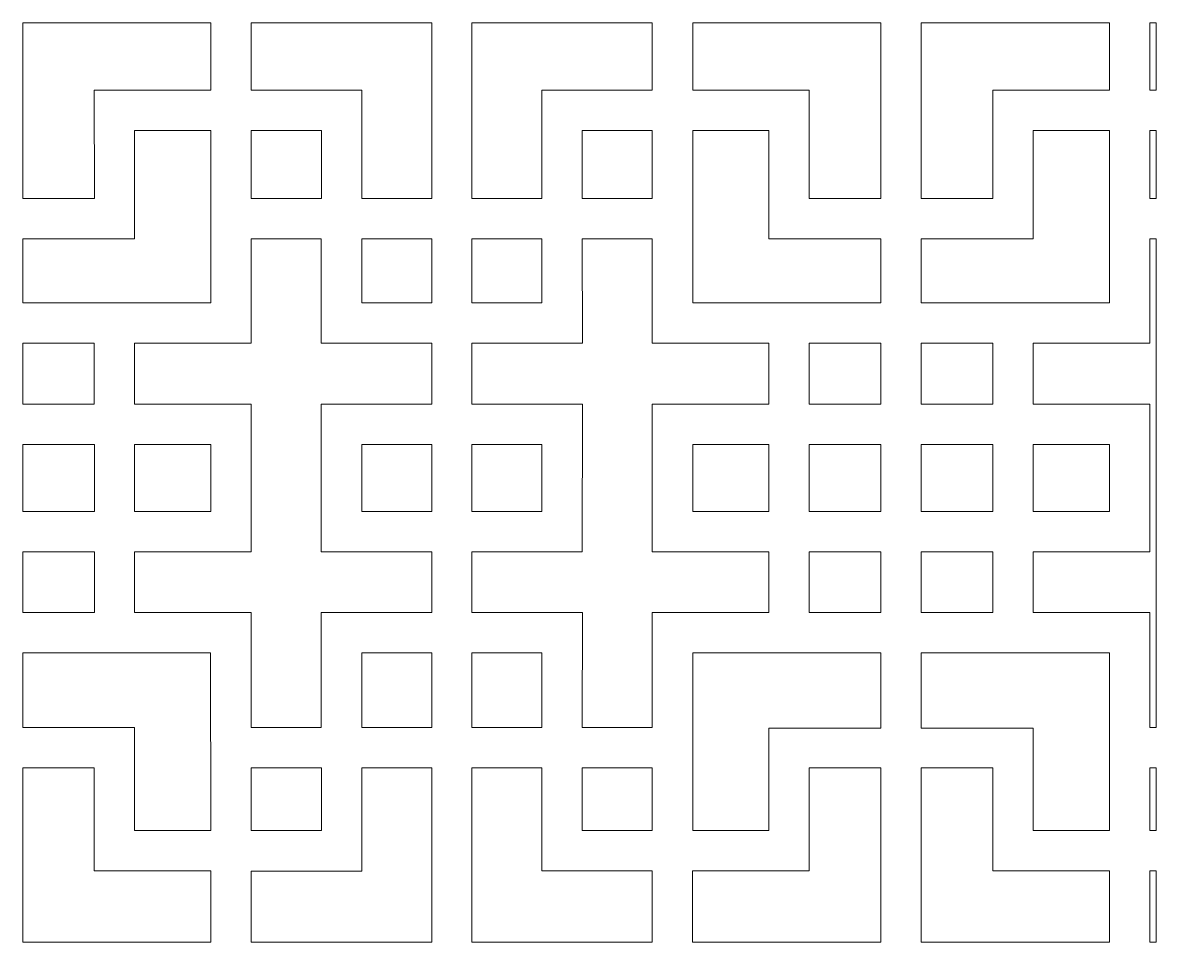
# Model space of a CAD drawing. Header units: centimetres. Extents: x -193 to 324, y -200 to 64.
# Drawn here: x 1.3 to 51.9, y -152.9 to -111.8 of the extents above; entities that cross this region are included whole.
import ezdxf

# ---------------------------------------------------------------- set-up
doc = ezdxf.new("R2010")
doc.units = ezdxf.units.CM
doc.header["$MEASUREMENT"] = 0
doc.layers.add('layer 1', color=7, linetype='Continuous')

msp = doc.modelspace()

# ---------------------------------------------------------------- linework, layer by layer
at = {"layer": 'layer 1', "color": 114, "lineweight": 9}
for points, knots in [([(1.30942, -119.68414), (1.30942, -119.68414), (4.50942, -119.68414), (4.50942, -119.68414), (4.50942, -119.68414), (4.50942, -119.68414), (4.50693, -114.83914), (4.50693, -114.83914), (4.50693, -114.83914), (4.50693, -114.83914), (9.71192, -114.83914), (9.71192, -114.83914), (9.71192, -114.83914), (9.71192, -114.83914), (9.71192, -111.82914), (9.71192, -111.82914), (9.71192, -111.82914), (9.71192, -111.82914), (1.30942, -111.82914), (1.30942, -111.82914), (1.30942, -111.82914), (1.30942, -111.82914), (1.30942, -119.68414), (1.30942, -119.68414)], [0, 0, 0, 0, 0.14285714, 0.14285714, 0.14285714, 0.14285714, 0.28571429, 0.28571429, 0.28571429, 0.28571429, 0.42857143, 0.42857143, 0.42857143, 0.42857143, 0.57142857, 0.57142857, 0.57142857, 0.57142857, 0.71428571, 0.71428571, 0.71428571, 0.71428571, 1, 1, 1, 1]), ([(16.44692, -114.83914), (16.44692, -114.83914), (16.44692, -119.68414), (16.44692, -119.68414), (16.44692, -119.68414), (16.44692, -119.68414), (19.57692, -119.68414), (19.57692, -119.68414), (19.57692, -119.68414), (19.57692, -119.68414), (19.57692, -111.82914), (19.57692, -111.82914), (19.57692, -111.82914), (19.57692, -111.82914), (11.51442, -111.82914), (11.51442, -111.82914), (11.51442, -111.82914), (11.51442, -111.82914), (11.51442, -114.83914), (11.51442, -114.83914), (11.51442, -114.83914), (11.51442, -114.83914), (16.44692, -114.83914), (16.44692, -114.83914)], [0, 0, 0, 0, 0.14285714, 0.14285714, 0.14285714, 0.14285714, 0.28571429, 0.28571429, 0.28571429, 0.28571429, 0.42857143, 0.42857143, 0.42857143, 0.42857143, 0.57142857, 0.57142857, 0.57142857, 0.57142857, 0.71428571, 0.71428571, 0.71428571, 0.71428571, 1, 1, 1, 1]), ([(21.35692, -111.82914), (21.35692, -111.82914), (21.35692, -119.68414), (21.35692, -119.68414), (21.35692, -119.68414), (21.35692, -119.68414), (24.48943, -119.68414), (24.48943, -119.68414), (24.48943, -119.68414), (24.48943, -119.68414), (24.48692, -114.83914), (24.48692, -114.83914), (24.48692, -114.83914), (24.48692, -114.83914), (29.41942, -114.83914), (29.41942, -114.83914), (29.41942, -114.83914), (29.41942, -114.83914), (29.41942, -111.82914), (29.41942, -111.82914), (29.41942, -111.82914), (29.41942, -111.82914), (21.35692, -111.82914), (21.35692, -111.82914)], [0, 0, 0, 0, 0.14285714, 0.14285714, 0.14285714, 0.14285714, 0.28571429, 0.28571429, 0.28571429, 0.28571429, 0.42857143, 0.42857143, 0.42857143, 0.42857143, 0.57142857, 0.57142857, 0.57142857, 0.57142857, 0.71428571, 0.71428571, 0.71428571, 0.71428571, 1, 1, 1, 1]), ([(39.62442, -111.82914), (39.62442, -111.82914), (39.62442, -119.68414), (39.62442, -119.68414), (39.62442, -119.68414), (39.62442, -119.68414), (36.42442, -119.68414), (36.42442, -119.68414), (36.42442, -119.68414), (36.42442, -119.68414), (36.42692, -114.83914), (36.42692, -114.83914), (36.42692, -114.83914), (36.42692, -114.83914), (31.22192, -114.83914), (31.22192, -114.83914), (31.22192, -114.83914), (31.22192, -114.83914), (31.22192, -111.82914), (31.22192, -111.82914), (31.22192, -111.82914), (31.22192, -111.82914), (39.62442, -111.82914), (39.62442, -111.82914)], [0, 0, 0, 0, 0.14285714, 0.14285714, 0.14285714, 0.14285714, 0.28571429, 0.28571429, 0.28571429, 0.28571429, 0.42857143, 0.42857143, 0.42857143, 0.42857143, 0.57142857, 0.57142857, 0.57142857, 0.57142857, 0.71428571, 0.71428571, 0.71428571, 0.71428571, 1, 1, 1, 1]), ([(41.42398, -111.82914), (41.42398, -111.82914), (41.42398, -119.68414), (41.42398, -119.68414), (41.42398, -119.68414), (41.42398, -119.68414), (44.62398, -119.68414), (44.62398, -119.68414), (44.62398, -119.68414), (44.62398, -119.68414), (44.62148, -114.83914), (44.62148, -114.83914), (44.62148, -114.83914), (44.62148, -114.83914), (49.82648, -114.83914), (49.82648, -114.83914), (49.82648, -114.83914), (49.82648, -114.83914), (49.82648, -111.82914), (49.82648, -111.82914), (49.82648, -111.82914), (49.82648, -111.82914), (41.42398, -111.82914), (41.42398, -111.82914)], [0, 0, 0, 0, 0.14285714, 0.14285714, 0.14285714, 0.14285714, 0.28571429, 0.28571429, 0.28571429, 0.28571429, 0.42857143, 0.42857143, 0.42857143, 0.42857143, 0.57142857, 0.57142857, 0.57142857, 0.57142857, 0.71428571, 0.71428571, 0.71428571, 0.71428571, 1, 1, 1, 1]), ([(51.92243, -114.83909), (51.92243, -114.83909), (51.62898, -114.83914), (51.62898, -114.83914), (51.62898, -114.83914), (51.62898, -114.83914), (51.62898, -111.82914), (51.62898, -111.82914), (51.62898, -111.82914), (51.62898, -111.82914), (51.92243, -111.82914), (51.92243, -111.82914), (51.92243, -111.82914), (51.92243, -111.82914), (51.92243, -114.83909), (51.92243, -114.83909)], [0, 0, 0, 0, 0.2, 0.2, 0.2, 0.2, 0.4, 0.4, 0.4, 0.4, 0.6, 0.6, 0.6, 0.6, 1, 1, 1, 1]), ([(6.30942, -121.48664), (6.30942, -121.48664), (1.30942, -121.48542), (1.30942, -121.48542), (1.30942, -121.48542), (1.30942, -121.48542), (1.30942, -124.34164), (1.30942, -124.34164), (1.30942, -124.34164), (1.30942, -124.34164), (9.70652, -124.34164), (9.70652, -124.34164), (9.70652, -124.34164), (9.70652, -124.34164), (9.71192, -116.63914), (9.71192, -116.63914), (9.71192, -116.63914), (9.71192, -116.63914), (6.30942, -116.63914), (6.30942, -116.63914), (6.30942, -116.63914), (6.30942, -116.63914), (6.30942, -121.48664), (6.30942, -121.48664)], [0, 0, 0, 0, 0.14285714, 0.14285714, 0.14285714, 0.14285714, 0.28571429, 0.28571429, 0.28571429, 0.28571429, 0.42857143, 0.42857143, 0.42857143, 0.42857143, 0.57142857, 0.57142857, 0.57142857, 0.57142857, 0.71428571, 0.71428571, 0.71428571, 0.71428571, 1, 1, 1, 1]), ([(11.51442, -119.68664), (11.51442, -119.68664), (14.64692, -119.68664), (14.64692, -119.68664), (14.64692, -119.68664), (14.64692, -119.68664), (14.64692, -116.63914), (14.64692, -116.63914), (14.64692, -116.63914), (14.64692, -116.63914), (11.51442, -116.63914), (11.51442, -116.63914), (11.51442, -116.63914), (11.51442, -116.63914), (11.51442, -119.68664), (11.51442, -119.68664)], [0, 0, 0, 0, 0.2, 0.2, 0.2, 0.2, 0.4, 0.4, 0.4, 0.4, 0.6, 0.6, 0.6, 0.6, 1, 1, 1, 1]), ([(26.28692, -119.68664), (26.28692, -119.68664), (29.41942, -119.68664), (29.41942, -119.68664), (29.41942, -119.68664), (29.41942, -119.68664), (29.41942, -116.63914), (29.41942, -116.63914), (29.41942, -116.63914), (29.41942, -116.63914), (26.28692, -116.63914), (26.28692, -116.63914), (26.28692, -116.63914), (26.28692, -116.63914), (26.28692, -119.68664), (26.28692, -119.68664)], [0, 0, 0, 0, 0.2, 0.2, 0.2, 0.2, 0.4, 0.4, 0.4, 0.4, 0.6, 0.6, 0.6, 0.6, 1, 1, 1, 1]), ([(34.62442, -121.48664), (34.62442, -121.48664), (39.62442, -121.48164), (39.62442, -121.48164), (39.62442, -121.48164), (39.62442, -121.48164), (39.62442, -124.34164), (39.62442, -124.34164), (39.62442, -124.34164), (39.62442, -124.34164), (31.22192, -124.34164), (31.22192, -124.34164), (31.22192, -124.34164), (31.22192, -124.34164), (31.22192, -116.63914), (31.22192, -116.63914), (31.22192, -116.63914), (31.22192, -116.63914), (34.62442, -116.63914), (34.62442, -116.63914), (34.62442, -116.63914), (34.62442, -116.63914), (34.62442, -121.48664), (34.62442, -121.48664)], [0, 0, 0, 0, 0.14285714, 0.14285714, 0.14285714, 0.14285714, 0.28571429, 0.28571429, 0.28571429, 0.28571429, 0.42857143, 0.42857143, 0.42857143, 0.42857143, 0.57142857, 0.57142857, 0.57142857, 0.57142857, 0.71428571, 0.71428571, 0.71428571, 0.71428571, 1, 1, 1, 1]), ([(46.42398, -121.48664), (46.42398, -121.48664), (41.42398, -121.48164), (41.42398, -121.48164), (41.42398, -121.48164), (41.42398, -121.48164), (41.42398, -124.34164), (41.42398, -124.34164), (41.42398, -124.34164), (41.42398, -124.34164), (49.82648, -124.34164), (49.82648, -124.34164), (49.82648, -124.34164), (49.82648, -124.34164), (49.82648, -116.63914), (49.82648, -116.63914), (49.82648, -116.63914), (49.82648, -116.63914), (46.42398, -116.63914), (46.42398, -116.63914), (46.42398, -116.63914), (46.42398, -116.63914), (46.42398, -121.48664), (46.42398, -121.48664)], [0, 0, 0, 0, 0.14285714, 0.14285714, 0.14285714, 0.14285714, 0.28571429, 0.28571429, 0.28571429, 0.28571429, 0.42857143, 0.42857143, 0.42857143, 0.42857143, 0.57142857, 0.57142857, 0.57142857, 0.57142857, 0.71428571, 0.71428571, 0.71428571, 0.71428571, 1, 1, 1, 1]), ([(51.92243, -119.68663), (51.92243, -119.68663), (51.62898, -119.68664), (51.62898, -119.68664), (51.62898, -119.68664), (51.62898, -119.68664), (51.62898, -116.63914), (51.62898, -116.63914), (51.62898, -116.63914), (51.62898, -116.63914), (51.92243, -116.63913), (51.92243, -116.63913), (51.92243, -116.63913), (51.92243, -116.63913), (51.92243, -119.68663), (51.92243, -119.68663)], [0, 0, 0, 0, 0.2, 0.2, 0.2, 0.2, 0.4, 0.4, 0.4, 0.4, 0.6, 0.6, 0.6, 0.6, 1, 1, 1, 1]), ([(11.51443, -135.45664), (11.51443, -135.45664), (11.51442, -128.86166), (11.51442, -128.86166), (11.51442, -128.86166), (11.51442, -128.86166), (6.30942, -128.86165), (6.30942, -128.86165), (6.30942, -128.86165), (6.30942, -128.86165), (6.30942, -126.14165), (6.30942, -126.14165), (6.30942, -126.14165), (6.30942, -126.14165), (11.51442, -126.14165), (11.51442, -126.14165), (11.51442, -126.14165), (11.51442, -126.14165), (11.51442, -121.48164), (11.51442, -121.48164), (11.51442, -121.48164), (11.51442, -121.48164), (14.64192, -121.48164), (14.64192, -121.48164), (14.64192, -121.48164), (14.64192, -121.48164), (14.64192, -126.14413), (14.64192, -126.14413), (14.64192, -126.14413), (14.64192, -126.14413), (19.57692, -126.14165), (19.57692, -126.14165), (19.57692, -126.14165), (19.57692, -126.14165), (19.57692, -128.86165), (19.57692, -128.86165), (19.57692, -128.86165), (19.57692, -128.86165), (14.64192, -128.86165), (14.64192, -128.86165), (14.64192, -128.86165), (14.64192, -128.86165), (14.64192, -135.45663), (14.64192, -135.45663), (14.64192, -135.45663), (14.64192, -135.45663), (19.57692, -135.45664), (19.57692, -135.45664), (19.57692, -135.45664), (19.57692, -135.45664), (19.57692, -138.16915), (19.57692, -138.16915), (19.57692, -138.16915), (19.57692, -138.16915), (14.64192, -138.16914), (14.64192, -138.16914), (14.64192, -138.16914), (14.64192, -138.16914), (14.64192, -143.30665), (14.64192, -143.30665), (14.64192, -143.30665), (14.64192, -143.30665), (11.51442, -143.30665), (11.51442, -143.30665), (11.51442, -143.30665), (11.51442, -143.30665), (11.51442, -138.16915), (11.51442, -138.16915), (11.51442, -138.16915), (11.51442, -138.16915), (6.30942, -138.16915), (6.30942, -138.16915), (6.30942, -138.16915), (6.30942, -138.16915), (6.30942, -135.45664), (6.30942, -135.45664), (6.30942, -135.45664), (6.30942, -135.45664), (11.51443, -135.45664), (11.51443, -135.45664)], [0, 0, 0, 0, 0.04761905, 0.04761905, 0.04761905, 0.04761905, 0.0952381, 0.0952381, 0.0952381, 0.0952381, 0.14285714, 0.14285714, 0.14285714, 0.14285714, 0.19047619, 0.19047619, 0.19047619, 0.19047619, 0.23809524, 0.23809524, 0.23809524, 0.23809524, 0.28571429, 0.28571429, 0.28571429, 0.28571429, 0.33333333, 0.33333333, 0.33333333, 0.33333333, 0.38095238, 0.38095238, 0.38095238, 0.38095238, 0.42857143, 0.42857143, 0.42857143, 0.42857143, 0.47619048, 0.47619048, 0.47619048, 0.47619048, 0.52380952, 0.52380952, 0.52380952, 0.52380952, 0.57142857, 0.57142857, 0.57142857, 0.57142857, 0.61904762, 0.61904762, 0.61904762, 0.61904762, 0.66666667, 0.66666667, 0.66666667, 0.66666667, 0.71428571, 0.71428571, 0.71428571, 0.71428571, 0.76190476, 0.76190476, 0.76190476, 0.76190476, 0.80952381, 0.80952381, 0.80952381, 0.80952381, 0.85714286, 0.85714286, 0.85714286, 0.85714286, 0.9047619, 0.9047619, 0.9047619, 0.9047619, 1, 1, 1, 1]), ([(16.44692, -124.34414), (16.44692, -124.34414), (19.57692, -124.34414), (19.57692, -124.34414), (19.57692, -124.34414), (19.57692, -124.34414), (19.57692, -121.48664), (19.57692, -121.48664), (19.57692, -121.48664), (19.57692, -121.48664), (16.44692, -121.48664), (16.44692, -121.48664), (16.44692, -121.48664), (16.44692, -121.48664), (16.44692, -124.34414), (16.44692, -124.34414)], [0, 0, 0, 0, 0.2, 0.2, 0.2, 0.2, 0.4, 0.4, 0.4, 0.4, 0.6, 0.6, 0.6, 0.6, 1, 1, 1, 1]), ([(26.3044, -128.86165), (26.3044, -128.86165), (26.29192, -135.45665), (26.29192, -135.45665), (26.29192, -135.45665), (26.29192, -135.45665), (21.35692, -135.45664), (21.35692, -135.45664), (21.35692, -135.45664), (21.35692, -135.45664), (21.35692, -138.16915), (21.35692, -138.16915), (21.35692, -138.16915), (21.35692, -138.16915), (26.30439, -138.16915), (26.30439, -138.16915), (26.30439, -138.16915), (26.30439, -138.16915), (26.29192, -143.30665), (26.29192, -143.30665), (26.29192, -143.30665), (26.29192, -143.30665), (29.41942, -143.30665), (29.41942, -143.30665), (29.41942, -143.30665), (29.41942, -143.30665), (29.41942, -138.16915), (29.41942, -138.16915), (29.41942, -138.16915), (29.41942, -138.16915), (34.62442, -138.16915), (34.62442, -138.16915), (34.62442, -138.16915), (34.62442, -138.16915), (34.62442, -135.45664), (34.62442, -135.45664), (34.62442, -135.45664), (34.62442, -135.45664), (29.41942, -135.45665), (29.41942, -135.45665), (29.41942, -135.45665), (29.41942, -135.45665), (29.41942, -128.86164), (29.41942, -128.86164), (29.41942, -128.86164), (29.41942, -128.86164), (34.62442, -128.86165), (34.62442, -128.86165), (34.62442, -128.86165), (34.62442, -128.86165), (34.62442, -126.14165), (34.62442, -126.14165), (34.62442, -126.14165), (34.62442, -126.14165), (29.41942, -126.14414), (29.41942, -126.14414), (29.41942, -126.14414), (29.41942, -126.14414), (29.41942, -121.48164), (29.41942, -121.48164), (29.41942, -121.48164), (29.41942, -121.48164), (26.29192, -121.48164), (26.29192, -121.48164), (26.29192, -121.48164), (26.29192, -121.48164), (26.30439, -126.14165), (26.30439, -126.14165), (26.30439, -126.14165), (26.30439, -126.14165), (21.35692, -126.14165), (21.35692, -126.14165), (21.35692, -126.14165), (21.35692, -126.14165), (21.35692, -128.86165), (21.35692, -128.86165), (21.35692, -128.86165), (21.35692, -128.86165), (26.3044, -128.86165), (26.3044, -128.86165)], [0, 0, 0, 0, 0.04761905, 0.04761905, 0.04761905, 0.04761905, 0.0952381, 0.0952381, 0.0952381, 0.0952381, 0.14285714, 0.14285714, 0.14285714, 0.14285714, 0.19047619, 0.19047619, 0.19047619, 0.19047619, 0.23809524, 0.23809524, 0.23809524, 0.23809524, 0.28571429, 0.28571429, 0.28571429, 0.28571429, 0.33333333, 0.33333333, 0.33333333, 0.33333333, 0.38095238, 0.38095238, 0.38095238, 0.38095238, 0.42857143, 0.42857143, 0.42857143, 0.42857143, 0.47619048, 0.47619048, 0.47619048, 0.47619048, 0.52380952, 0.52380952, 0.52380952, 0.52380952, 0.57142857, 0.57142857, 0.57142857, 0.57142857, 0.61904762, 0.61904762, 0.61904762, 0.61904762, 0.66666667, 0.66666667, 0.66666667, 0.66666667, 0.71428571, 0.71428571, 0.71428571, 0.71428571, 0.76190476, 0.76190476, 0.76190476, 0.76190476, 0.80952381, 0.80952381, 0.80952381, 0.80952381, 0.85714286, 0.85714286, 0.85714286, 0.85714286, 0.9047619, 0.9047619, 0.9047619, 0.9047619, 1, 1, 1, 1]), ([(21.35692, -124.34414), (21.35692, -124.34414), (24.48942, -124.34414), (24.48942, -124.34414), (24.48942, -124.34414), (24.48942, -124.34414), (24.48942, -121.48664), (24.48942, -121.48664), (24.48942, -121.48664), (24.48942, -121.48664), (21.35692, -121.48664), (21.35692, -121.48664), (21.35692, -121.48664), (21.35692, -121.48664), (21.35692, -124.34414), (21.35692, -124.34414)], [0, 0, 0, 0, 0.2, 0.2, 0.2, 0.2, 0.4, 0.4, 0.4, 0.4, 0.6, 0.6, 0.6, 0.6, 1, 1, 1, 1]), ([(51.92243, -143.3066), (51.92243, -143.3066), (51.62898, -143.30665), (51.62898, -143.30665), (51.62898, -143.30665), (51.62898, -143.30665), (51.62898, -138.16915), (51.62898, -138.16915), (51.62898, -138.16915), (51.62898, -138.16915), (46.42398, -138.16915), (46.42398, -138.16915), (46.42398, -138.16915), (46.42398, -138.16915), (46.42398, -135.45664), (46.42398, -135.45664), (46.42398, -135.45664), (46.42398, -135.45664), (51.62898, -135.45665), (51.62898, -135.45665), (51.62898, -135.45665), (51.62898, -135.45665), (51.62898, -128.86164), (51.62898, -128.86164), (51.62898, -128.86164), (51.62898, -128.86164), (46.42398, -128.86165), (46.42398, -128.86165), (46.42398, -128.86165), (46.42398, -128.86165), (46.42398, -126.14165), (46.42398, -126.14165), (46.42398, -126.14165), (46.42398, -126.14165), (51.62898, -126.14414), (51.62898, -126.14414), (51.62898, -126.14414), (51.62898, -126.14414), (51.62898, -121.48164), (51.62898, -121.48164), (51.62898, -121.48164), (51.62898, -121.48164), (51.92243, -121.48165), (51.92243, -121.48165), (51.92243, -121.48165), (51.92243, -121.48165), (51.92243, -143.3066), (51.92243, -143.3066)], [0, 0, 0, 0, 0.07692308, 0.07692308, 0.07692308, 0.07692308, 0.15384615, 0.15384615, 0.15384615, 0.15384615, 0.23076923, 0.23076923, 0.23076923, 0.23076923, 0.30769231, 0.30769231, 0.30769231, 0.30769231, 0.38461538, 0.38461538, 0.38461538, 0.38461538, 0.46153846, 0.46153846, 0.46153846, 0.46153846, 0.53846154, 0.53846154, 0.53846154, 0.53846154, 0.61538462, 0.61538462, 0.61538462, 0.61538462, 0.69230769, 0.69230769, 0.69230769, 0.69230769, 0.76923077, 0.76923077, 0.76923077, 0.76923077, 0.84615385, 0.84615385, 0.84615385, 0.84615385, 1, 1, 1, 1]), ([(1.30993, -128.86578), (1.30993, -128.86578), (4.50782, -128.86578), (4.50782, -128.86578), (4.50782, -128.86578), (4.50782, -128.86578), (4.50782, -126.13942), (4.50782, -126.13942), (4.50782, -126.13942), (4.50782, -126.13942), (1.30993, -126.13942), (1.30993, -126.13942), (1.30993, -126.13942), (1.30993, -126.13942), (1.30993, -128.86578), (1.30993, -128.86578)], [0, 0, 0, 0, 0.2, 0.2, 0.2, 0.2, 0.4, 0.4, 0.4, 0.4, 0.6, 0.6, 0.6, 0.6, 1, 1, 1, 1]), ([(36.42442, -128.86414), (36.42442, -128.86414), (39.62442, -128.86414), (39.62442, -128.86414), (39.62442, -128.86414), (39.62442, -128.86414), (39.62442, -126.14165), (39.62442, -126.14165), (39.62442, -126.14165), (39.62442, -126.14165), (36.42442, -126.14165), (36.42442, -126.14165), (36.42442, -126.14165), (36.42442, -126.14165), (36.42442, -128.86414), (36.42442, -128.86414)], [0, 0, 0, 0, 0.2, 0.2, 0.2, 0.2, 0.4, 0.4, 0.4, 0.4, 0.6, 0.6, 0.6, 0.6, 1, 1, 1, 1]), ([(44.62398, -128.86414), (44.62398, -128.86414), (41.42398, -128.86414), (41.42398, -128.86414), (41.42398, -128.86414), (41.42398, -128.86414), (41.42398, -126.14165), (41.42398, -126.14165), (41.42398, -126.14165), (41.42398, -126.14165), (44.62398, -126.14165), (44.62398, -126.14165), (44.62398, -126.14165), (44.62398, -126.14165), (44.62398, -128.86414), (44.62398, -128.86414)], [0, 0, 0, 0, 0.2, 0.2, 0.2, 0.2, 0.4, 0.4, 0.4, 0.4, 0.6, 0.6, 0.6, 0.6, 1, 1, 1, 1]), ([(1.30942, -133.65664), (1.30942, -133.65664), (4.50942, -133.65664), (4.50942, -133.65664), (4.50942, -133.65664), (4.50942, -133.65664), (4.50942, -130.66165), (4.50942, -130.66165), (4.50942, -130.66165), (4.50942, -130.66165), (1.30942, -130.66165), (1.30942, -130.66165), (1.30942, -130.66165), (1.30942, -130.66165), (1.30942, -133.65664), (1.30942, -133.65664)], [0, 0, 0, 0, 0.2, 0.2, 0.2, 0.2, 0.4, 0.4, 0.4, 0.4, 0.6, 0.6, 0.6, 0.6, 1, 1, 1, 1]), ([(6.30442, -133.65664), (6.30442, -133.65664), (9.71192, -133.65664), (9.71192, -133.65664), (9.71192, -133.65664), (9.71192, -133.65664), (9.71192, -130.66665), (9.71192, -130.66665), (9.71192, -130.66665), (9.71192, -130.66665), (6.30442, -130.66665), (6.30442, -130.66665), (6.30442, -130.66665), (6.30442, -130.66665), (6.30442, -133.65664), (6.30442, -133.65664)], [0, 0, 0, 0, 0.2, 0.2, 0.2, 0.2, 0.4, 0.4, 0.4, 0.4, 0.6, 0.6, 0.6, 0.6, 1, 1, 1, 1]), ([(16.44692, -133.65915), (16.44692, -133.65915), (19.57942, -133.65915), (19.57942, -133.65915), (19.57942, -133.65915), (19.57942, -133.65915), (19.57942, -130.66165), (19.57942, -130.66165), (19.57942, -130.66165), (19.57942, -130.66165), (16.44692, -130.66165), (16.44692, -130.66165), (16.44692, -130.66165), (16.44692, -130.66165), (16.44692, -133.65915), (16.44692, -133.65915)], [0, 0, 0, 0, 0.2, 0.2, 0.2, 0.2, 0.4, 0.4, 0.4, 0.4, 0.6, 0.6, 0.6, 0.6, 1, 1, 1, 1]), ([(21.35692, -133.65915), (21.35692, -133.65915), (24.48692, -133.65915), (24.48692, -133.65915), (24.48692, -133.65915), (24.48692, -133.65915), (24.48692, -130.66165), (24.48692, -130.66165), (24.48692, -130.66165), (24.48692, -130.66165), (21.35692, -130.66165), (21.35692, -130.66165), (21.35692, -130.66165), (21.35692, -130.66165), (21.35692, -133.65915), (21.35692, -133.65915)], [0, 0, 0, 0, 0.2, 0.2, 0.2, 0.2, 0.4, 0.4, 0.4, 0.4, 0.6, 0.6, 0.6, 0.6, 1, 1, 1, 1]), ([(31.22192, -133.65664), (31.22192, -133.65664), (34.62942, -133.65664), (34.62942, -133.65664), (34.62942, -133.65664), (34.62942, -133.65664), (34.62942, -130.66665), (34.62942, -130.66665), (34.62942, -130.66665), (34.62942, -130.66665), (31.22192, -130.66665), (31.22192, -130.66665), (31.22192, -130.66665), (31.22192, -130.66665), (31.22192, -133.65664), (31.22192, -133.65664)], [0, 0, 0, 0, 0.2, 0.2, 0.2, 0.2, 0.4, 0.4, 0.4, 0.4, 0.6, 0.6, 0.6, 0.6, 1, 1, 1, 1]), ([(36.42442, -133.65664), (36.42442, -133.65664), (39.62442, -133.65664), (39.62442, -133.65664), (39.62442, -133.65664), (39.62442, -133.65664), (39.62442, -130.66165), (39.62442, -130.66165), (39.62442, -130.66165), (39.62442, -130.66165), (36.42442, -130.66165), (36.42442, -130.66165), (36.42442, -130.66165), (36.42442, -130.66165), (36.42442, -133.65664), (36.42442, -133.65664)], [0, 0, 0, 0, 0.2, 0.2, 0.2, 0.2, 0.4, 0.4, 0.4, 0.4, 0.6, 0.6, 0.6, 0.6, 1, 1, 1, 1]), ([(44.62398, -133.65664), (44.62398, -133.65664), (41.42398, -133.65664), (41.42398, -133.65664), (41.42398, -133.65664), (41.42398, -133.65664), (41.42398, -130.66165), (41.42398, -130.66165), (41.42398, -130.66165), (41.42398, -130.66165), (44.62398, -130.66165), (44.62398, -130.66165), (44.62398, -130.66165), (44.62398, -130.66165), (44.62398, -133.65664), (44.62398, -133.65664)], [0, 0, 0, 0, 0.2, 0.2, 0.2, 0.2, 0.4, 0.4, 0.4, 0.4, 0.6, 0.6, 0.6, 0.6, 1, 1, 1, 1]), ([(49.82648, -133.65664), (49.82648, -133.65664), (46.41898, -133.65664), (46.41898, -133.65664), (46.41898, -133.65664), (46.41898, -133.65664), (46.41898, -130.66665), (46.41898, -130.66665), (46.41898, -130.66665), (46.41898, -130.66665), (49.82648, -130.66665), (49.82648, -130.66665), (49.82648, -130.66665), (49.82648, -130.66665), (49.82648, -133.65664), (49.82648, -133.65664)], [0, 0, 0, 0, 0.2, 0.2, 0.2, 0.2, 0.4, 0.4, 0.4, 0.4, 0.6, 0.6, 0.6, 0.6, 1, 1, 1, 1]), ([(1.30942, -138.17164), (1.30942, -138.17164), (4.50942, -138.17164), (4.50942, -138.17164), (4.50942, -138.17164), (4.50942, -138.17164), (4.50942, -135.45664), (4.50942, -135.45664), (4.50942, -135.45664), (4.50942, -135.45664), (1.30942, -135.45664), (1.30942, -135.45664), (1.30942, -135.45664), (1.30942, -135.45664), (1.30942, -138.17164), (1.30942, -138.17164)], [0, 0, 0, 0, 0.2, 0.2, 0.2, 0.2, 0.4, 0.4, 0.4, 0.4, 0.6, 0.6, 0.6, 0.6, 1, 1, 1, 1]), ([(36.42442, -138.17164), (36.42442, -138.17164), (39.62442, -138.17164), (39.62442, -138.17164), (39.62442, -138.17164), (39.62442, -138.17164), (39.62442, -135.45664), (39.62442, -135.45664), (39.62442, -135.45664), (39.62442, -135.45664), (36.42442, -135.45664), (36.42442, -135.45664), (36.42442, -135.45664), (36.42442, -135.45664), (36.42442, -138.17164), (36.42442, -138.17164)], [0, 0, 0, 0, 0.2, 0.2, 0.2, 0.2, 0.4, 0.4, 0.4, 0.4, 0.6, 0.6, 0.6, 0.6, 1, 1, 1, 1]), ([(44.62398, -138.17164), (44.62398, -138.17164), (41.42398, -138.17164), (41.42398, -138.17164), (41.42398, -138.17164), (41.42398, -138.17164), (41.42398, -135.45664), (41.42398, -135.45664), (41.42398, -135.45664), (41.42398, -135.45664), (44.62398, -135.45664), (44.62398, -135.45664), (44.62398, -135.45664), (44.62398, -135.45664), (44.62398, -138.17164), (44.62398, -138.17164)], [0, 0, 0, 0, 0.2, 0.2, 0.2, 0.2, 0.4, 0.4, 0.4, 0.4, 0.6, 0.6, 0.6, 0.6, 1, 1, 1, 1]), ([(9.69581, -139.97158), (9.69581, -139.97158), (1.30942, -139.97165), (1.30942, -139.97165), (1.30942, -139.97165), (1.30942, -139.97165), (1.30942, -143.30665), (1.30942, -143.30665), (1.30942, -143.30665), (1.30942, -143.30665), (6.30942, -143.30619), (6.30942, -143.30619), (6.30942, -143.30619), (6.30942, -143.30619), (6.30942, -147.89664), (6.30942, -147.89664), (6.30942, -147.89664), (6.30942, -147.89664), (9.71192, -147.89664), (9.71192, -147.89664), (9.71192, -147.89664), (9.71192, -147.89664), (9.69581, -139.97158), (9.69581, -139.97158)], [0, 0, 0, 0, 0.14285714, 0.14285714, 0.14285714, 0.14285714, 0.28571429, 0.28571429, 0.28571429, 0.28571429, 0.42857143, 0.42857143, 0.42857143, 0.42857143, 0.57142857, 0.57142857, 0.57142857, 0.57142857, 0.71428571, 0.71428571, 0.71428571, 0.71428571, 1, 1, 1, 1]), ([(16.44692, -143.30415), (16.44692, -143.30415), (19.57692, -143.30415), (19.57692, -143.30415), (19.57692, -143.30415), (19.57692, -143.30415), (19.57692, -139.97165), (19.57692, -139.97165), (19.57692, -139.97165), (19.57692, -139.97165), (16.44692, -139.97165), (16.44692, -139.97165), (16.44692, -139.97165), (16.44692, -139.97165), (16.44692, -143.30415), (16.44692, -143.30415)], [0, 0, 0, 0, 0.2, 0.2, 0.2, 0.2, 0.4, 0.4, 0.4, 0.4, 0.6, 0.6, 0.6, 0.6, 1, 1, 1, 1]), ([(21.35692, -143.30415), (21.35692, -143.30415), (24.48692, -143.30415), (24.48692, -143.30415), (24.48692, -143.30415), (24.48692, -143.30415), (24.48692, -139.97165), (24.48692, -139.97165), (24.48692, -139.97165), (24.48692, -139.97165), (21.35692, -139.97165), (21.35692, -139.97165), (21.35692, -139.97165), (21.35692, -139.97165), (21.35692, -143.30415), (21.35692, -143.30415)], [0, 0, 0, 0, 0.2, 0.2, 0.2, 0.2, 0.4, 0.4, 0.4, 0.4, 0.6, 0.6, 0.6, 0.6, 1, 1, 1, 1]), ([(31.22192, -139.97165), (31.22192, -139.97165), (31.22192, -147.89664), (31.22192, -147.89664), (31.22192, -147.89664), (31.22192, -147.89664), (34.62595, -147.89664), (34.62595, -147.89664), (34.62595, -147.89664), (34.62595, -147.89664), (34.62442, -143.34039), (34.62442, -143.34039), (34.62442, -143.34039), (34.62442, -143.34039), (39.62442, -143.34039), (39.62442, -143.34039), (39.62442, -143.34039), (39.62442, -143.34039), (39.62442, -139.97165), (39.62442, -139.97165), (39.62442, -139.97165), (39.62442, -139.97165), (31.22192, -139.97165), (31.22192, -139.97165)], [0, 0, 0, 0, 0.14285714, 0.14285714, 0.14285714, 0.14285714, 0.28571429, 0.28571429, 0.28571429, 0.28571429, 0.42857143, 0.42857143, 0.42857143, 0.42857143, 0.57142857, 0.57142857, 0.57142857, 0.57142857, 0.71428571, 0.71428571, 0.71428571, 0.71428571, 1, 1, 1, 1]), ([(49.82648, -139.97165), (49.82648, -139.97165), (49.82648, -147.89664), (49.82648, -147.89664), (49.82648, -147.89664), (49.82648, -147.89664), (46.42245, -147.89664), (46.42245, -147.89664), (46.42245, -147.89664), (46.42245, -147.89664), (46.42398, -143.34039), (46.42398, -143.34039), (46.42398, -143.34039), (46.42398, -143.34039), (41.42398, -143.34039), (41.42398, -143.34039), (41.42398, -143.34039), (41.42398, -143.34039), (41.42398, -139.97165), (41.42398, -139.97165), (41.42398, -139.97165), (41.42398, -139.97165), (49.82648, -139.97165), (49.82648, -139.97165)], [0, 0, 0, 0, 0.14285714, 0.14285714, 0.14285714, 0.14285714, 0.28571429, 0.28571429, 0.28571429, 0.28571429, 0.42857143, 0.42857143, 0.42857143, 0.42857143, 0.57142857, 0.57142857, 0.57142857, 0.57142857, 0.71428571, 0.71428571, 0.71428571, 0.71428571, 1, 1, 1, 1]), ([(4.50691, -149.69664), (4.50691, -149.69664), (4.50692, -145.10664), (4.50692, -145.10664), (4.50692, -145.10664), (4.50692, -145.10664), (1.30942, -145.10664), (1.30942, -145.10664), (1.30942, -145.10664), (1.30942, -145.10664), (1.30942, -152.89664), (1.30942, -152.89664), (1.30942, -152.89664), (1.30942, -152.89664), (9.71442, -152.89664), (9.71442, -152.89664), (9.71442, -152.89664), (9.71442, -152.89664), (9.71442, -149.69664), (9.71442, -149.69664), (9.71442, -149.69664), (9.71442, -149.69664), (4.50691, -149.69664), (4.50691, -149.69664)], [0, 0, 0, 0, 0.14285714, 0.14285714, 0.14285714, 0.14285714, 0.28571429, 0.28571429, 0.28571429, 0.28571429, 0.42857143, 0.42857143, 0.42857143, 0.42857143, 0.57142857, 0.57142857, 0.57142857, 0.57142857, 0.71428571, 0.71428571, 0.71428571, 0.71428571, 1, 1, 1, 1]), ([(16.44692, -149.72222), (16.44692, -149.72222), (11.51442, -149.72222), (11.51442, -149.72222), (11.51442, -149.72222), (11.51442, -149.72222), (11.51442, -152.89664), (11.51442, -152.89664), (11.51442, -152.89664), (11.51442, -152.89664), (19.57192, -152.89664), (19.57192, -152.89664), (19.57192, -152.89664), (19.57192, -152.89664), (19.57192, -145.10664), (19.57192, -145.10664), (19.57192, -145.10664), (19.57192, -145.10664), (16.44692, -145.10664), (16.44692, -145.10664), (16.44692, -145.10664), (16.44692, -145.10664), (16.44692, -149.72222), (16.44692, -149.72222)], [0, 0, 0, 0, 0.14285714, 0.14285714, 0.14285714, 0.14285714, 0.28571429, 0.28571429, 0.28571429, 0.28571429, 0.42857143, 0.42857143, 0.42857143, 0.42857143, 0.57142857, 0.57142857, 0.57142857, 0.57142857, 0.71428571, 0.71428571, 0.71428571, 0.71428571, 1, 1, 1, 1]), ([(11.51442, -147.89664), (11.51442, -147.89664), (14.64692, -147.89664), (14.64692, -147.89664), (14.64692, -147.89664), (14.64692, -147.89664), (14.64692, -145.10664), (14.64692, -145.10664), (14.64692, -145.10664), (14.64692, -145.10664), (11.51442, -145.10664), (11.51442, -145.10664), (11.51442, -145.10664), (11.51442, -145.10664), (11.51442, -147.89664), (11.51442, -147.89664)], [0, 0, 0, 0, 0.2, 0.2, 0.2, 0.2, 0.4, 0.4, 0.4, 0.4, 0.6, 0.6, 0.6, 0.6, 1, 1, 1, 1]), ([(29.41942, -152.89664), (29.41942, -152.89664), (29.41942, -149.69664), (29.41942, -149.69664), (29.41942, -149.69664), (29.41942, -149.69664), (24.48692, -149.69665), (24.48692, -149.69665), (24.48692, -149.69665), (24.48692, -149.69665), (24.48692, -145.10664), (24.48692, -145.10664), (24.48692, -145.10664), (24.48692, -145.10664), (21.36192, -145.10664), (21.36192, -145.10664), (21.36192, -145.10664), (21.36192, -145.10664), (21.36192, -152.89664), (21.36192, -152.89664), (21.36192, -152.89664), (21.36192, -152.89664), (29.41942, -152.89664), (29.41942, -152.89664)], [0, 0, 0, 0, 0.14285714, 0.14285714, 0.14285714, 0.14285714, 0.28571429, 0.28571429, 0.28571429, 0.28571429, 0.42857143, 0.42857143, 0.42857143, 0.42857143, 0.57142857, 0.57142857, 0.57142857, 0.57142857, 0.71428571, 0.71428571, 0.71428571, 0.71428571, 1, 1, 1, 1]), ([(26.28692, -147.89664), (26.28692, -147.89664), (29.41942, -147.89664), (29.41942, -147.89664), (29.41942, -147.89664), (29.41942, -147.89664), (29.41942, -145.10664), (29.41942, -145.10664), (29.41942, -145.10664), (29.41942, -145.10664), (26.28692, -145.10664), (26.28692, -145.10664), (26.28692, -145.10664), (26.28692, -145.10664), (26.28692, -147.89664), (26.28692, -147.89664)], [0, 0, 0, 0, 0.2, 0.2, 0.2, 0.2, 0.4, 0.4, 0.4, 0.4, 0.6, 0.6, 0.6, 0.6, 1, 1, 1, 1]), ([(39.62442, -152.89664), (39.62442, -152.89664), (39.62442, -145.10664), (39.62442, -145.10664), (39.62442, -145.10664), (39.62442, -145.10664), (36.42692, -145.10664), (36.42692, -145.10664), (36.42692, -145.10664), (36.42692, -145.10664), (36.42692, -149.69664), (36.42692, -149.69664), (36.42692, -149.69664), (36.42692, -149.69664), (31.21942, -149.69664), (31.21942, -149.69664), (31.21942, -149.69664), (31.21942, -149.69664), (31.21942, -152.89664), (31.21942, -152.89664), (31.21942, -152.89664), (31.21942, -152.89664), (39.62442, -152.89664), (39.62442, -152.89664)], [0, 0, 0, 0, 0.14285714, 0.14285714, 0.14285714, 0.14285714, 0.28571429, 0.28571429, 0.28571429, 0.28571429, 0.42857143, 0.42857143, 0.42857143, 0.42857143, 0.57142857, 0.57142857, 0.57142857, 0.57142857, 0.71428571, 0.71428571, 0.71428571, 0.71428571, 1, 1, 1, 1]), ([(41.42398, -152.89664), (41.42398, -152.89664), (41.42398, -145.10664), (41.42398, -145.10664), (41.42398, -145.10664), (41.42398, -145.10664), (44.62148, -145.10664), (44.62148, -145.10664), (44.62148, -145.10664), (44.62148, -145.10664), (44.62148, -149.69664), (44.62148, -149.69664), (44.62148, -149.69664), (44.62148, -149.69664), (49.82898, -149.69664), (49.82898, -149.69664), (49.82898, -149.69664), (49.82898, -149.69664), (49.82898, -152.89664), (49.82898, -152.89664), (49.82898, -152.89664), (49.82898, -152.89664), (41.42398, -152.89664), (41.42398, -152.89664)], [0, 0, 0, 0, 0.14285714, 0.14285714, 0.14285714, 0.14285714, 0.28571429, 0.28571429, 0.28571429, 0.28571429, 0.42857143, 0.42857143, 0.42857143, 0.42857143, 0.57142857, 0.57142857, 0.57142857, 0.57142857, 0.71428571, 0.71428571, 0.71428571, 0.71428571, 1, 1, 1, 1]), ([(51.92243, -147.89666), (51.92243, -147.89666), (51.62898, -147.89664), (51.62898, -147.89664), (51.62898, -147.89664), (51.62898, -147.89664), (51.62898, -145.10664), (51.62898, -145.10664), (51.62898, -145.10664), (51.62898, -145.10664), (51.92243, -145.10664), (51.92243, -145.10664), (51.92243, -145.10664), (51.92243, -145.10664), (51.92243, -147.89666), (51.92243, -147.89666)], [0, 0, 0, 0, 0.2, 0.2, 0.2, 0.2, 0.4, 0.4, 0.4, 0.4, 0.6, 0.6, 0.6, 0.6, 1, 1, 1, 1]), ([(51.92243, -152.89667), (51.92243, -152.89667), (51.62898, -152.89664), (51.62898, -152.89664), (51.62898, -152.89664), (51.62898, -152.89664), (51.62898, -149.69664), (51.62898, -149.69664), (51.62898, -149.69664), (51.62898, -149.69664), (51.92243, -149.69663), (51.92243, -149.69663), (51.92243, -149.69663), (51.92243, -149.69663), (51.92243, -152.89667), (51.92243, -152.89667)], [0, 0, 0, 0, 0.2, 0.2, 0.2, 0.2, 0.4, 0.4, 0.4, 0.4, 0.6, 0.6, 0.6, 0.6, 1, 1, 1, 1])]:
    msp.add_open_spline(points, degree=3, knots=knots, dxfattribs=at)

doc.saveas('drawing.dxf')
